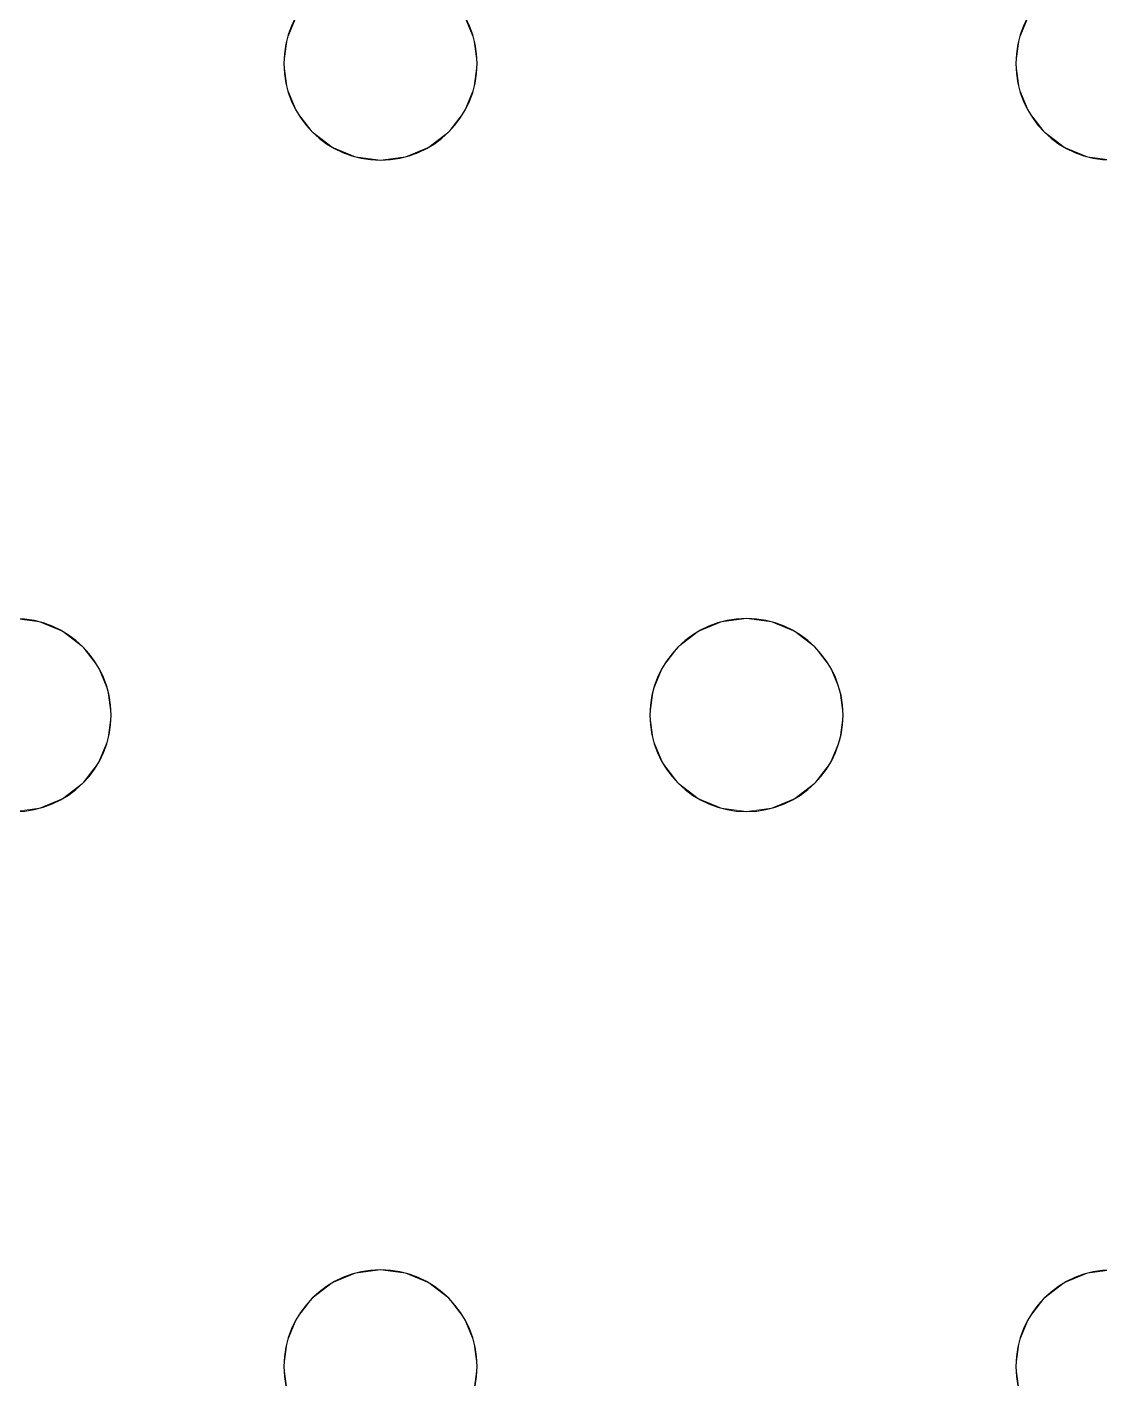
# Model space of a CAD drawing. Header units: millimetres. Extents: x -1 to 1601, y -701 to 1.
# Drawn here: x 1397.1 to 1441.6, y -260.5 to -204.5 of the extents above; entities that cross this region are included whole.
import ezdxf

# ---------------------------------------------------------------- set-up
doc = ezdxf.new("R2010")
doc.units = ezdxf.units.MM
doc.layers.add('IQ_200_3D', color=1, linetype='Continuous')
doc.layers.add('IQ_204_2D', color=7, linetype='Continuous')

msp = doc.modelspace()

# ---------------------------------------------------------------- linework, layer by layer
at = {"layer": 'IQ_200_3D', "lineweight": 18}
for points, invisible_edges in [([(122.762, -68.034, 850), (1477.238, -68.034, 850), (1477.238, -397.966, 850), (122.762, -397.966, 850)], 10), ([(122.762, -68.034, 860), (122.762, -397.966, 860), (1477.238, -397.966, 860), (1477.238, -68.034, 860)], 5), ([(1407.921, -204.965, 888), (1385.315, -204.965, 888), (1384.915, -204, 888), (1408.32, -204, 888)], 5), ([(1384.915, -204, 890), (1385.315, -204.965, 890), (1407.921, -204.965, 890), (1408.32, -204, 890)], 10), ([(1408.32, -204, 890), (1407.921, -204.965, 890), (1407.921, -204.965, 888), (1408.32, -204, 888)], 10), ([(1415.648, -204.965, 890), (1415.248, -204, 890), (1415.248, -204, 888), (1415.648, -204.965, 888)], 10), ([(1415.648, -204.965, 888), (1415.248, -204, 888), (1438.254, -204.965, 888), (1438.118, -206, 888)], 10), ([(1415.248, -204, 888), (1438.653, -204, 888), (1438.254, -204.965, 888)], 13), ([(1438.254, -204.965, 890), (1438.653, -204, 890), (1415.248, -204, 890)], 14), ([(1415.648, -204.965, 890), (1438.118, -206, 890), (1438.254, -204.965, 890), (1415.248, -204, 890)], 5), ([(1438.653, -204, 890), (1438.254, -204.965, 890), (1438.254, -204.965, 888), (1438.653, -204, 888)], 10), ([(1385.315, -204.965, 888), (1407.921, -204.965, 888), (1407.784, -206, 888)], 13), ([(1407.784, -206, 888), (1407.921, -207.035, 888), (1385.451, -206, 888), (1385.315, -204.965, 888)], 10), ([(1407.784, -206, 890), (1407.921, -204.965, 890), (1385.315, -204.965, 890), (1385.451, -206, 890)], 10), ([(1407.921, -204.965, 890), (1407.784, -206, 890), (1407.784, -206, 888), (1407.921, -204.965, 888)], 8), ([(1415.784, -206, 890), (1415.648, -204.965, 890), (1415.648, -204.965, 888), (1415.784, -206, 888)], 2), ([(1415.784, -206, 888), (1415.648, -204.965, 888), (1438.118, -206, 888), (1438.254, -207.035, 888)], 10), ([(1438.118, -206, 890), (1415.648, -204.965, 890), (1415.784, -206, 890)], 13), ([(1438.254, -204.965, 890), (1438.118, -206, 890), (1438.118, -206, 888), (1438.254, -204.965, 888)], 8), ([(1385.315, -207.035, 888), (1385.451, -206, 888), (1407.921, -207.035, 888), (1408.32, -208, 888)], 10), ([(1407.921, -207.035, 890), (1407.784, -206, 890), (1385.451, -206, 890), (1385.315, -207.035, 890)], 10), ([(1407.784, -206, 890), (1407.921, -207.035, 890), (1407.921, -207.035, 888), (1407.784, -206, 888)], 2), ([(1415.648, -207.035, 890), (1415.784, -206, 890), (1415.784, -206, 888), (1415.648, -207.035, 888)], 8), ([(1415.648, -207.035, 888), (1415.784, -206, 888), (1438.254, -207.035, 888), (1438.653, -208, 888)], 10), ([(1438.254, -207.035, 890), (1438.118, -206, 890), (1415.784, -206, 890), (1415.648, -207.035, 890)], 10), ([(1438.118, -206, 890), (1438.254, -207.035, 890), (1438.254, -207.035, 888), (1438.118, -206, 888)], 2), ([(1384.915, -208, 888), (1385.315, -207.035, 888), (1408.32, -208, 888), (1396.618, -229, 888)], 14), ([(1408.32, -208, 890), (1407.921, -207.035, 890), (1385.315, -207.035, 890), (1384.915, -208, 890)], 10), ([(1407.921, -207.035, 890), (1408.32, -208, 890), (1408.32, -208, 888), (1407.921, -207.035, 888)], 10), ([(1415.248, -208, 890), (1415.648, -207.035, 890), (1415.648, -207.035, 888), (1415.248, -208, 888)], 10), ([(1438.653, -208, 888), (1415.248, -208, 888), (1415.648, -207.035, 888)], 13), ([(1438.653, -208, 890), (1438.254, -207.035, 890), (1415.648, -207.035, 890), (1415.248, -208, 890)], 10), ([(1438.254, -207.035, 890), (1438.653, -208, 890), (1438.653, -208, 888), (1438.254, -207.035, 888)], 10), ([(1396.618, -229, 890), (1408.956, -208.828, 890), (1408.32, -208, 890), (1384.915, -208, 890)], 13), ([(1396.618, -229, 888), (1408.32, -208, 888), (1408.956, -208.828, 888), (1397.653, -229.136, 888)], 5), ([(1408.32, -208, 890), (1408.956, -208.828, 890), (1408.956, -208.828, 888), (1408.32, -208, 888)], 10), ([(1414.613, -208.828, 890), (1415.248, -208, 890), (1415.248, -208, 888), (1414.613, -208.828, 888)], 10), ([(1426.951, -229, 888), (1414.613, -208.828, 888), (1415.248, -208, 888), (1438.653, -208, 888)], 13), ([(1414.613, -208.828, 890), (1425.916, -229.136, 890), (1426.951, -229, 890), (1415.248, -208, 890)], 5), ([(1438.653, -208, 890), (1415.248, -208, 890), (1426.951, -229, 890), (1439.289, -208.828, 890)], 7), ([(1426.951, -229, 888), (1438.653, -208, 888), (1439.289, -208.828, 888), (1427.986, -229.136, 888)], 5), ([(1438.653, -208, 890), (1439.289, -208.828, 890), (1439.289, -208.828, 888), (1438.653, -208, 888)], 10), ([(1396.618, -229, 890), (1397.653, -229.136, 890), (1408.956, -208.828, 890)], 14), ([(1409.784, -209.464, 888), (1397.653, -229.136, 888), (1408.956, -208.828, 888)], 3), ([(1409.784, -209.464, 890), (1408.956, -208.828, 890), (1397.653, -229.136, 890), (1398.618, -229.536, 890)], 10), ([(1408.956, -208.828, 890), (1409.784, -209.464, 890), (1409.784, -209.464, 888), (1408.956, -208.828, 888)], 10), ([(1413.784, -209.464, 890), (1414.613, -208.828, 890), (1414.613, -208.828, 888), (1413.784, -209.464, 888)], 10), ([(1425.916, -229.136, 888), (1413.784, -209.464, 888), (1414.613, -208.828, 888), (1426.951, -229, 888)], 5), ([(1413.784, -209.464, 890), (1424.951, -229.536, 890), (1425.916, -229.136, 890), (1414.613, -208.828, 890)], 5), ([(1427.986, -229.136, 890), (1440.118, -209.464, 890), (1439.289, -208.828, 890), (1426.951, -229, 890)], 5), ([(1440.118, -209.464, 888), (1427.986, -229.136, 888), (1439.289, -208.828, 888)], 3), ([(1439.289, -208.828, 890), (1440.118, -209.464, 890), (1440.118, -209.464, 888), (1439.289, -208.828, 888)], 10), ([(1409.784, -209.464, 888), (1410.749, -209.864, 888), (1398.618, -229.536, 888), (1397.653, -229.136, 888)], 10), ([(1410.749, -209.864, 890), (1409.784, -209.464, 890), (1398.618, -229.536, 890)], 14), ([(1409.784, -209.464, 890), (1410.749, -209.864, 890), (1410.749, -209.864, 888), (1409.784, -209.464, 888)], 10), ([(1412.82, -209.864, 890), (1413.784, -209.464, 890), (1413.784, -209.464, 888), (1412.82, -209.864, 888)], 10), ([(1424.951, -229.536, 888), (1412.82, -209.864, 888), (1413.784, -209.464, 888), (1425.916, -229.136, 888)], 5), ([(1424.951, -229.536, 890), (1413.784, -209.464, 890), (1412.82, -209.864, 890)], 13), ([(1440.118, -209.464, 888), (1441.082, -209.864, 888), (1428.951, -229.536, 888), (1427.986, -229.136, 888)], 10), ([(1428.951, -229.536, 890), (1441.082, -209.864, 890), (1440.118, -209.464, 890), (1427.986, -229.136, 890)], 5), ([(1440.118, -209.464, 890), (1441.082, -209.864, 890), (1441.082, -209.864, 888), (1440.118, -209.464, 888)], 10), ([(1399.446, -230.172, 888), (1398.618, -229.536, 888), (1410.749, -209.864, 888), (1411.784, -210, 888)], 10), ([(1410.749, -209.864, 890), (1398.618, -229.536, 890), (1399.446, -230.172, 890), (1411.784, -210, 890)], 5), ([(1400.082, -231, 888), (1399.446, -230.172, 888), (1411.784, -210, 888), (1423.487, -231, 888)], 14), ([(1411.784, -210, 890), (1399.446, -230.172, 890), (1400.082, -231, 890)], 13), ([(1423.487, -231, 890), (1424.123, -230.172, 890), (1411.784, -210, 890), (1400.082, -231, 890)], 14), ([(1411.784, -210, 888), (1410.749, -209.864, 888), (1410.749, -209.864, 890), (1411.784, -210, 890)], 10), ([(1412.82, -209.864, 888), (1411.784, -210, 888), (1411.784, -210, 890), (1412.82, -209.864, 890)], 10), ([(1424.123, -230.172, 888), (1411.784, -210, 888), (1412.82, -209.864, 888), (1424.951, -229.536, 888)], 5), ([(1424.123, -230.172, 890), (1424.951, -229.536, 890), (1412.82, -209.864, 890), (1411.784, -210, 890)], 10), ([(1424.123, -230.172, 888), (1423.487, -231, 888), (1411.784, -210, 888)], 14), ([(1428.951, -229.536, 888), (1441.082, -209.864, 888), (1429.779, -230.172, 888)], 3), ([(1429.779, -230.172, 890), (1441.082, -209.864, 890), (1428.951, -229.536, 890)], 3), ([(1429.779, -230.172, 888), (1441.082, -209.864, 888), (1442.118, -210, 888), (1430.415, -231, 888)], 5), ([(1442.118, -210, 890), (1441.082, -209.864, 890), (1429.779, -230.172, 890), (1430.415, -231, 890)], 10), ([(1453.82, -231, 888), (1430.815, -231.965, 888), (1430.415, -231, 888), (1442.118, -210, 888)], 13), ([(1453.82, -231, 890), (1454.456, -230.172, 890), (1442.118, -210, 890), (1430.415, -231, 890)], 14), ([(1442.118, -210, 888), (1441.082, -209.864, 888), (1441.082, -209.864, 890), (1442.118, -210, 890)], 10), ([(1396.618, -229, 888), (1397.653, -229.136, 888), (1397.653, -229.136, 890), (1396.618, -229, 890)], 10), ([(1398.618, -229.536, 890), (1397.653, -229.136, 890), (1397.653, -229.136, 888), (1398.618, -229.536, 888)], 10), ([(1425.916, -229.136, 890), (1424.951, -229.536, 890), (1424.951, -229.536, 888), (1425.916, -229.136, 888)], 10), ([(1425.916, -229.136, 888), (1426.951, -229, 888), (1426.951, -229, 890), (1425.916, -229.136, 890)], 10), ([(1426.951, -229, 888), (1427.986, -229.136, 888), (1427.986, -229.136, 890), (1426.951, -229, 890)], 10), ([(1428.951, -229.536, 890), (1427.986, -229.136, 890), (1427.986, -229.136, 888), (1428.951, -229.536, 888)], 10), ([(1399.446, -230.172, 890), (1398.618, -229.536, 890), (1398.618, -229.536, 888), (1399.446, -230.172, 888)], 10), ([(1424.951, -229.536, 890), (1424.123, -230.172, 890), (1424.123, -230.172, 888), (1424.951, -229.536, 888)], 10), ([(1429.779, -230.172, 890), (1428.951, -229.536, 890), (1428.951, -229.536, 888), (1429.779, -230.172, 888)], 10), ([(1400.082, -231, 890), (1399.446, -230.172, 890), (1399.446, -230.172, 888), (1400.082, -231, 888)], 10), ([(1424.123, -230.172, 890), (1423.487, -231, 890), (1423.487, -231, 888), (1424.123, -230.172, 888)], 10), ([(1430.415, -231, 890), (1429.779, -230.172, 890), (1429.779, -230.172, 888), (1430.415, -231, 888)], 10), ([(1400.481, -231.965, 890), (1400.082, -231, 890), (1400.082, -231, 888), (1400.481, -231.965, 888)], 10), ([(1400.481, -231.965, 888), (1400.082, -231, 888), (1423.487, -231, 888), (1423.087, -231.965, 888)], 10), ([(1400.481, -231.965, 890), (1423.087, -231.965, 890), (1423.487, -231, 890), (1400.082, -231, 890)], 5), ([(1423.487, -231, 890), (1423.087, -231.965, 890), (1423.087, -231.965, 888), (1423.487, -231, 888)], 10), ([(1430.815, -231.965, 890), (1430.415, -231, 890), (1430.415, -231, 888), (1430.815, -231.965, 888)], 10), ([(1430.815, -231.965, 890), (1453.421, -231.965, 890), (1453.82, -231, 890), (1430.415, -231, 890)], 5), ([(1430.815, -231.965, 888), (1453.82, -231, 888), (1453.421, -231.965, 888), (1430.951, -233, 888)], 5), ([(1400.618, -233, 890), (1400.481, -231.965, 890), (1400.481, -231.965, 888), (1400.618, -233, 888)], 2), ([(1400.618, -233, 888), (1400.481, -231.965, 888), (1423.087, -231.965, 888), (1422.951, -233, 888)], 10), ([(1423.087, -231.965, 890), (1400.481, -231.965, 890), (1400.618, -233, 890), (1422.951, -233, 890)], 5), ([(1423.087, -231.965, 890), (1422.951, -233, 890), (1422.951, -233, 888), (1423.087, -231.965, 888)], 8), ([(1430.951, -233, 890), (1430.815, -231.965, 890), (1430.815, -231.965, 888), (1430.951, -233, 888)], 2), ([(1453.421, -231.965, 890), (1430.815, -231.965, 890), (1430.951, -233, 890), (1453.284, -233, 890)], 5), ([(1430.951, -233, 888), (1453.421, -231.965, 888), (1453.284, -233, 888)], 13), ([(1400.481, -234.035, 890), (1400.618, -233, 890), (1400.618, -233, 888), (1400.481, -234.035, 888)], 8), ([(1400.481, -234.035, 888), (1400.618, -233, 888), (1423.087, -234.035, 888), (1423.487, -235, 888)], 10), ([(1400.481, -234.035, 890), (1423.487, -235, 890), (1423.087, -234.035, 890), (1400.618, -233, 890)], 5), ([(1422.951, -233, 888), (1423.087, -234.035, 888), (1400.618, -233, 888)], 14), ([(1400.618, -233, 890), (1423.087, -234.035, 890), (1422.951, -233, 890)], 13), ([(1422.951, -233, 890), (1423.087, -234.035, 890), (1423.087, -234.035, 888), (1422.951, -233, 888)], 2), ([(1430.815, -234.035, 890), (1430.951, -233, 890), (1430.951, -233, 888), (1430.815, -234.035, 888)], 8), ([(1430.951, -233, 888), (1453.284, -233, 888), (1453.421, -234.035, 888), (1430.815, -234.035, 888)], 5), ([(1453.421, -234.035, 890), (1453.284, -233, 890), (1430.951, -233, 890), (1430.815, -234.035, 890)], 10), ([(1400.082, -235, 890), (1400.481, -234.035, 890), (1400.481, -234.035, 888), (1400.082, -235, 888)], 10), ([(1400.082, -235, 888), (1400.481, -234.035, 888), (1423.487, -235, 888), (1411.784, -256, 888)], 14), ([(1400.082, -235, 890), (1423.487, -235, 890), (1400.481, -234.035, 890)], 3), ([(1423.087, -234.035, 890), (1423.487, -235, 890), (1423.487, -235, 888), (1423.087, -234.035, 888)], 10), ([(1430.415, -235, 890), (1430.815, -234.035, 890), (1430.815, -234.035, 888), (1430.415, -235, 888)], 10), ([(1430.415, -235, 888), (1430.815, -234.035, 888), (1453.82, -235, 888), (1442.118, -256, 888)], 14), ([(1430.815, -234.035, 890), (1430.415, -235, 890), (1453.82, -235, 890), (1453.421, -234.035, 890)], 10), ([(1453.82, -235, 888), (1430.815, -234.035, 888), (1453.421, -234.035, 888)], 3), ([(1399.446, -235.828, 890), (1400.082, -235, 890), (1400.082, -235, 888), (1399.446, -235.828, 888)], 10), ([(1411.784, -256, 888), (1399.446, -235.828, 888), (1400.082, -235, 888)], 13), ([(1400.082, -235, 890), (1399.446, -235.828, 890), (1411.784, -256, 890)], 14), ([(1423.487, -235, 890), (1400.082, -235, 890), (1411.784, -256, 890), (1424.123, -235.828, 890)], 7), ([(1423.487, -235, 888), (1424.123, -235.828, 888), (1411.784, -256, 888)], 14), ([(1423.487, -235, 890), (1424.123, -235.828, 890), (1424.123, -235.828, 888), (1423.487, -235, 888)], 10), ([(1429.779, -235.828, 890), (1430.415, -235, 890), (1430.415, -235, 888), (1429.779, -235.828, 888)], 10), ([(1442.118, -256, 888), (1441.082, -256.136, 888), (1429.779, -235.828, 888), (1430.415, -235, 888)], 10), ([(1442.118, -256, 890), (1430.415, -235, 890), (1429.779, -235.828, 890), (1441.082, -256.136, 890)], 5), ([(1442.118, -256, 890), (1454.456, -235.828, 890), (1453.82, -235, 890), (1430.415, -235, 890)], 13), ([(1398.618, -236.464, 890), (1399.446, -235.828, 890), (1399.446, -235.828, 888), (1398.618, -236.464, 888)], 10), ([(1410.749, -256.136, 888), (1398.618, -236.464, 888), (1399.446, -235.828, 888), (1411.784, -256, 888)], 5), ([(1410.749, -256.136, 890), (1411.784, -256, 890), (1399.446, -235.828, 890), (1398.618, -236.464, 890)], 10), ([(1412.82, -256.136, 888), (1411.784, -256, 888), (1424.123, -235.828, 888), (1424.951, -236.464, 888)], 10), ([(1412.82, -256.136, 890), (1424.951, -236.464, 890), (1424.123, -235.828, 890), (1411.784, -256, 890)], 5), ([(1424.123, -235.828, 890), (1424.951, -236.464, 890), (1424.951, -236.464, 888), (1424.123, -235.828, 888)], 10), ([(1428.951, -236.464, 890), (1429.779, -235.828, 890), (1429.779, -235.828, 888), (1428.951, -236.464, 888)], 10), ([(1428.951, -236.464, 888), (1429.779, -235.828, 888), (1441.082, -256.136, 888), (1440.118, -256.536, 888)], 10), ([(1428.951, -236.464, 890), (1441.082, -256.136, 890), (1429.779, -235.828, 890)], 3), ([(1397.653, -236.864, 890), (1398.618, -236.464, 890), (1398.618, -236.464, 888), (1397.653, -236.864, 888)], 10), ([(1409.784, -256.536, 888), (1397.653, -236.864, 888), (1398.618, -236.464, 888), (1410.749, -256.136, 888)], 5), ([(1409.784, -256.536, 890), (1410.749, -256.136, 890), (1398.618, -236.464, 890), (1397.653, -236.864, 890)], 10), ([(1413.784, -256.536, 888), (1412.82, -256.136, 888), (1424.951, -236.464, 888), (1425.916, -236.864, 888)], 10), ([(1413.784, -256.536, 890), (1425.916, -236.864, 890), (1424.951, -236.464, 890), (1412.82, -256.136, 890)], 5), ([(1424.951, -236.464, 890), (1425.916, -236.864, 890), (1425.916, -236.864, 888), (1424.951, -236.464, 888)], 10), ([(1427.986, -236.864, 890), (1428.951, -236.464, 890), (1428.951, -236.464, 888), (1427.986, -236.864, 888)], 10), ([(1427.986, -236.864, 888), (1428.951, -236.464, 888), (1440.118, -256.536, 888), (1439.289, -257.172, 888)], 10), ([(1428.951, -236.464, 890), (1427.986, -236.864, 890), (1440.118, -256.536, 890), (1441.082, -256.136, 890)], 10), ([(1396.618, -237, 888), (1408.32, -258, 888), (1384.915, -258, 888), (1384.279, -257.172, 888)], 11), ([(1384.915, -258, 890), (1385.315, -258.965, 890), (1408.32, -258, 890), (1396.618, -237, 890)], 14), ([(1397.653, -236.864, 888), (1396.618, -237, 888), (1396.618, -237, 890), (1397.653, -236.864, 890)], 10), ([(1396.618, -237, 888), (1397.653, -236.864, 888), (1408.956, -257.172, 888), (1408.32, -258, 888)], 10), ([(1397.653, -236.864, 890), (1396.618, -237, 890), (1408.956, -257.172, 890), (1409.784, -256.536, 890)], 10), ([(1408.32, -258, 890), (1408.956, -257.172, 890), (1396.618, -237, 890)], 14), ([(1397.653, -236.864, 888), (1409.784, -256.536, 888), (1408.956, -257.172, 888)], 13), ([(1413.784, -256.536, 888), (1425.916, -236.864, 888), (1414.613, -257.172, 888)], 3), ([(1425.916, -236.864, 890), (1413.784, -256.536, 890), (1414.613, -257.172, 890), (1426.951, -237, 890)], 5), ([(1426.951, -237, 888), (1415.248, -258, 888), (1414.613, -257.172, 888), (1425.916, -236.864, 888)], 5), ([(1415.248, -258, 890), (1438.653, -258, 890), (1426.951, -237, 890), (1414.613, -257.172, 890)], 7), ([(1438.653, -258, 888), (1415.648, -258.965, 888), (1415.248, -258, 888), (1426.951, -237, 888)], 13), ([(1426.951, -237, 888), (1425.916, -236.864, 888), (1425.916, -236.864, 890), (1426.951, -237, 890)], 10), ([(1427.986, -236.864, 888), (1426.951, -237, 888), (1426.951, -237, 890), (1427.986, -236.864, 890)], 10), ([(1426.951, -237, 888), (1427.986, -236.864, 888), (1439.289, -257.172, 888), (1438.653, -258, 888)], 10), ([(1439.289, -257.172, 890), (1427.986, -236.864, 890), (1426.951, -237, 890), (1438.653, -258, 890)], 5), ([(1440.118, -256.536, 890), (1427.986, -236.864, 890), (1439.289, -257.172, 890)], 3), ([(1410.749, -256.136, 888), (1411.784, -256, 888), (1411.784, -256, 890), (1410.749, -256.136, 890)], 10), ([(1411.784, -256, 888), (1412.82, -256.136, 888), (1412.82, -256.136, 890), (1411.784, -256, 890)], 10), ([(1441.082, -256.136, 888), (1442.118, -256, 888), (1442.118, -256, 890), (1441.082, -256.136, 890)], 10), ([(1409.784, -256.536, 890), (1408.956, -257.172, 890), (1408.956, -257.172, 888), (1409.784, -256.536, 888)], 10), ([(1410.749, -256.136, 890), (1409.784, -256.536, 890), (1409.784, -256.536, 888), (1410.749, -256.136, 888)], 10), ([(1413.784, -256.536, 890), (1412.82, -256.136, 890), (1412.82, -256.136, 888), (1413.784, -256.536, 888)], 10), ([(1414.613, -257.172, 890), (1413.784, -256.536, 890), (1413.784, -256.536, 888), (1414.613, -257.172, 888)], 10), ([(1440.118, -256.536, 890), (1439.289, -257.172, 890), (1439.289, -257.172, 888), (1440.118, -256.536, 888)], 10), ([(1441.082, -256.136, 890), (1440.118, -256.536, 890), (1440.118, -256.536, 888), (1441.082, -256.136, 888)], 10), ([(1408.956, -257.172, 890), (1408.32, -258, 890), (1408.32, -258, 888), (1408.956, -257.172, 888)], 10), ([(1415.248, -258, 890), (1414.613, -257.172, 890), (1414.613, -257.172, 888), (1415.248, -258, 888)], 10), ([(1439.289, -257.172, 890), (1438.653, -258, 890), (1438.653, -258, 888), (1439.289, -257.172, 888)], 10), ([(1408.32, -258, 888), (1407.921, -258.965, 888), (1385.315, -258.965, 888), (1384.915, -258, 888)], 10), ([(1385.315, -258.965, 890), (1385.451, -260, 890), (1407.921, -258.965, 890), (1408.32, -258, 890)], 10), ([(1408.32, -258, 890), (1407.921, -258.965, 890), (1407.921, -258.965, 888), (1408.32, -258, 888)], 10), ([(1415.648, -258.965, 890), (1415.248, -258, 890), (1415.248, -258, 888), (1415.648, -258.965, 888)], 10), ([(1415.648, -258.965, 890), (1438.254, -258.965, 890), (1438.653, -258, 890), (1415.248, -258, 890)], 5), ([(1438.254, -258.965, 888), (1415.784, -260, 888), (1415.648, -258.965, 888), (1438.653, -258, 888)], 5), ([(1438.653, -258, 890), (1438.254, -258.965, 890), (1438.254, -258.965, 888), (1438.653, -258, 888)], 10), ([(1385.451, -260, 888), (1385.315, -258.965, 888), (1407.921, -258.965, 888), (1407.784, -260, 888)], 10), ([(1407.784, -260, 890), (1407.921, -258.965, 890), (1385.451, -260, 890), (1385.315, -261.035, 890)], 10), ([(1407.921, -258.965, 890), (1407.784, -260, 890), (1407.784, -260, 888), (1407.921, -258.965, 888)], 8), ([(1415.784, -260, 890), (1415.648, -258.965, 890), (1415.648, -258.965, 888), (1415.784, -260, 888)], 2), ([(1438.118, -260, 888), (1415.648, -261.035, 888), (1415.784, -260, 888), (1438.254, -258.965, 888)], 5), ([(1415.784, -260, 890), (1438.118, -260, 890), (1438.254, -258.965, 890), (1415.648, -258.965, 890)], 5), ([(1438.254, -258.965, 890), (1438.118, -260, 890), (1438.118, -260, 888), (1438.254, -258.965, 888)], 8), ([(1407.921, -261.035, 888), (1384.915, -262, 888), (1385.315, -261.035, 888), (1407.784, -260, 888)], 5), ([(1407.921, -261.035, 890), (1407.784, -260, 890), (1385.315, -261.035, 890), (1384.915, -262, 890)], 10), ([(1407.784, -260, 888), (1385.315, -261.035, 888), (1385.451, -260, 888)], 13), ([(1407.784, -260, 890), (1407.921, -261.035, 890), (1407.921, -261.035, 888), (1407.784, -260, 888)], 2), ([(1438.254, -261.035, 888), (1415.248, -262, 888), (1415.648, -261.035, 888), (1438.118, -260, 888)], 5), ([(1415.648, -261.035, 890), (1415.784, -260, 890), (1415.784, -260, 888), (1415.648, -261.035, 888)], 8), ([(1415.648, -261.035, 890), (1438.254, -261.035, 890), (1438.118, -260, 890), (1415.784, -260, 890)], 5), ([(1438.118, -260, 890), (1438.254, -261.035, 890), (1438.254, -261.035, 888), (1438.118, -260, 888)], 2)]:
    msp.add_3dface(points, dxfattribs=dict(at, invisible_edges=invisible_edges))
at = {"layer": 'IQ_204_2D'}
for centre, start, end in [((1411.784, -206), 0, 180), ((1442.118, -206), 360, 180), ((1411.784, -206), 180, 360), ((1442.118, -206), 180, 360), ((1396.618, -233), 0, 180), ((1426.951, -233), 360, 180), ((1396.618, -233), 180, 0), ((1426.951, -233), 180, 360), ((1411.784, -260), 0, 180), ((1442.118, -260), 360, 180), ((1411.784, -260), 180, 360), ((1442.118, -260), 180, 360)]:
    msp.add_arc(centre, 4, start, end, dxfattribs=at)

# ---------------------------------------------------------------- meshes
at = {"layer": 'IQ_200_3D', "lineweight": 18}
mesh = msp.add_polyface(dxfattribs=at)
corners = [(1600, 0, 850), (1600, -700, 850), (0, -700, 850), (0, 0, 850), (1210.5, -594, 850), (1211.556, -602.023, 850), (1214.653, -609.5, 850), (1219.58, -615.92, 850), (1226, -620.847, 850), (1233.477, -623.944, 850), (1241.5, -625, 850), (1459.5, -625, 850), (1467.523, -623.944, 850), (1475, -620.847, 850), (1481.42, -615.92, 850), (1486.347, -609.5, 850), (1489.444, -602.023, 850), (1490.5, -594, 850), (1490.5, -476, 850), (1489.444, -467.977, 850), (1486.347, -460.5, 850), (1481.42, -454.08, 850), (1475, -449.153, 850), (1467.523, -446.056, 850), (1459.5, -445, 850), (1241.5, -445, 850), (1233.477, -446.056, 850), (1226, -449.153, 850), (1219.58, -454.08, 850), (1214.653, -460.5, 850), (1211.556, -467.977, 850), (1210.5, -476, 850), (1477.5, -68.034, 850), (122.5, -68.034, 850), (110.412, -69.625, 850), (99.148, -74.291, 850), (89.475, -81.713, 850), (82.053, -91.386, 850), (77.388, -102.65, 850), (75.796, -114.738, 850), (75.796, -351.262, 850), (77.388, -363.35, 850), (82.053, -374.614, 850), (89.475, -384.287, 850), (99.148, -391.709, 850), (110.412, -396.375, 850), (122.5, -397.966, 850), (1477.5, -397.966, 850), (1489.588, -396.375, 850), (1500.852, -391.709, 850), (1510.525, -384.287, 850), (1517.947, -374.614, 850), (1522.612, -363.35, 850), (1524.204, -351.262, 850), (1524.204, -114.738, 850), (1522.612, -102.65, 850), (1517.947, -91.386, 850), (1510.525, -81.713, 850), (1500.852, -74.291, 850), (1489.588, -69.625, 850)]
mesh.append_faces([[corners[k] for k in face] for face in [(37, 3, 36), (35, 3, 34), (4, 46, 31), (31, 46, 30), (55, 0, 54), (16, 1, 15), (14, 1, 13), (21, 49, 20), (11, 1, 10)]], dxfattribs={"vtx0": -1, "vtx1": -1})
mesh.append_faces([[corners[k] for k in face] for face in [(3, 37, 38), (3, 38, 39), (3, 39, 40, 2), (2, 40, 41), (46, 4, 5), (2, 6, 7), (46, 29, 30), (46, 28, 29), (26, 46, 47, 25), (46, 26, 27), (0, 59, 32, 3), (20, 49, 50, 19), (47, 24, 25), (0, 55, 56), (1, 52, 53), (19, 50, 51, 18), (1, 16, 17)]], dxfattribs={"vtx0": -1, "vtx2": -1})
mesh.append_faces([[corners[k] for k in face] for face in [(2, 45, 46, 5), (1, 17, 18, 51)]], dxfattribs={"vtx0": -1, "vtx2": -1, "vtx3": -1})
mesh.append_faces([[corners[k] for k in face] for face in [(41, 42, 2), (35, 36, 3), (33, 34, 3, 32), (43, 44, 2), (44, 45, 2), (42, 43, 2), (5, 6, 2), (27, 28, 46), (7, 8, 2), (8, 9, 2), (58, 59, 0), (56, 57, 0), (57, 58, 0), (51, 52, 1), (23, 24, 47), (11, 12, 1), (12, 13, 1), (14, 15, 1)]], dxfattribs={"vtx1": -1, "vtx2": -1})
mesh.append_faces([[corners[k] for k in face] for face in [(1, 2, 9, 10), (47, 48, 22, 23), (48, 49, 21, 22), (53, 54, 0, 1)]], dxfattribs={"vtx1": -1, "vtx3": -1})
mesh = msp.add_polyface(dxfattribs=at)
corners = [(1600, -700, 900), (1600, -23, 900), (0, -23, 900), (0, -700, 900), (90, -35.113, 900), (1510, -35.113, 900), (1529.382, -37.665, 900), (1547.443, -45.146, 900), (1562.953, -57.047, 900), (1574.854, -72.557, 900), (1582.335, -90.618, 900), (1584.887, -110, 900), (1584.887, -610, 900), (1582.335, -629.382, 900), (1574.854, -647.443, 900), (1562.953, -662.953, 900), (1547.443, -674.854, 900), (1529.382, -682.335, 900), (1510, -684.887, 900), (90, -684.887, 900), (70.618, -682.335, 900), (52.557, -674.854, 900), (37.047, -662.953, 900), (25.146, -647.443, 900), (17.665, -629.382, 900), (15.113, -610, 900), (15.113, -110, 900), (17.665, -90.618, 900), (25.146, -72.557, 900), (37.047, -57.047, 900), (52.557, -45.146, 900), (70.618, -37.665, 900)]
mesh.append_faces([[corners[k] for k in face] for face in [(9, 1, 8), (14, 0, 13), (31, 2, 30), (28, 2, 27), (21, 3, 20), (23, 3, 22)]], dxfattribs={"vtx0": -1, "vtx1": -1})
mesh.append_faces([[corners[k] for k in face] for face in [(1, 9, 10), (1, 11, 12, 0), (0, 14, 15), (0, 18, 19), (2, 28, 29), (3, 23, 24)]], dxfattribs={"vtx0": -1, "vtx2": -1})
mesh.append_faces([[corners[k] for k in face] for face in [(10, 11, 1), (5, 6, 1), (7, 8, 1), (6, 7, 1), (12, 13, 0), (15, 16, 0), (17, 18, 0), (16, 17, 0), (31, 4, 2), (29, 30, 2), (26, 27, 2), (21, 22, 3), (24, 25, 3)]], dxfattribs={"vtx1": -1, "vtx2": -1})
mesh.append_faces([[corners[k] for k in face] for face in [(4, 5, 1, 2), (25, 26, 2, 3), (19, 20, 3, 0)]], dxfattribs={"vtx1": -1, "vtx3": -1})
mesh = msp.add_polyface(dxfattribs=at)
corners = [(1510, -48.392, 890), (90, -48.392, 890), (66.424, -53.082, 890), (46.437, -66.437, 890), (33.082, -86.424, 890), (28.392, -110, 890), (28.392, -610, 890), (33.082, -633.576, 890), (46.437, -653.563, 890), (66.424, -666.918, 890), (90, -671.608, 890), (1510, -671.608, 890), (1533.576, -666.918, 890), (1553.563, -653.563, 890), (1566.918, -633.576, 890), (1571.608, -610, 890), (1571.608, -110, 890), (1566.918, -86.424, 890), (1553.563, -66.437, 890), (1533.576, -53.082, 890), (122.5, -418.034, 890), (1477.5, -418.034, 890), (1489.656, -419.634, 890), (1500.983, -424.326, 890), (1510.71, -431.79, 890), (1518.174, -441.517, 890), (1522.866, -452.844, 890), (1524.466, -465, 890), (1524.466, -605, 890), (1522.866, -617.156, 890), (1518.174, -628.483, 890), (1510.71, -638.21, 890), (1500.983, -645.674, 890), (1489.656, -650.366, 890), (1477.5, -651.966, 890), (122.5, -651.966, 890), (110.344, -650.366, 890), (99.017, -645.674, 890), (89.29, -638.21, 890), (81.826, -628.483, 890), (77.134, -617.156, 890), (75.534, -605, 890), (75.534, -465, 890), (77.134, -452.844, 890), (81.826, -441.517, 890), (89.29, -431.79, 890), (99.017, -424.326, 890), (110.344, -419.634, 890), (122.5, -68.034, 890), (1477.5, -68.034, 890), (1489.588, -69.625, 890), (1500.852, -74.291, 890), (1510.525, -81.713, 890), (1517.947, -91.386, 890), (1522.612, -102.65, 890), (1524.204, -114.738, 890), (1524.204, -351.262, 890), (1522.612, -363.35, 890), (1517.947, -374.614, 890), (1510.525, -384.287, 890), (1500.852, -391.709, 890), (1489.588, -396.375, 890), (1477.5, -397.966, 890), (122.5, -397.966, 890), (110.412, -396.375, 890), (99.148, -391.709, 890), (89.475, -384.287, 890), (82.053, -374.614, 890), (77.388, -363.35, 890), (75.796, -351.262, 890), (75.796, -114.738, 890), (77.388, -102.65, 890), (82.053, -91.386, 890), (89.475, -81.713, 890), (99.148, -74.291, 890), (110.412, -69.625, 890)]
mesh.append_faces([[corners[k] for k in face] for face in [(65, 47, 64), (75, 1, 74), (71, 5, 70), (73, 2, 72)]], dxfattribs={"vtx0": -1, "vtx1": -1})
mesh.append_faces([[corners[k] for k in face] for face in [(15, 28, 29, 14), (11, 32, 33), (16, 55, 56, 15), (54, 17, 18, 53), (53, 18, 19, 52), (52, 19, 0, 51), (0, 50, 51), (10, 37, 38, 9), (64, 47, 20, 63), (8, 39, 40, 7), (39, 8, 9, 38), (69, 42, 43), (1, 75, 48, 0), (3, 71, 72, 2)]], dxfattribs={"vtx0": -1, "vtx2": -1})
mesh.append_faces([[corners[k] for k in face] for face in [(6, 41, 42, 69)]], dxfattribs={"vtx0": -1, "vtx2": -1, "vtx3": -1})
mesh.append_faces([[corners[k] for k in face] for face in [(11, 33, 34, 35), (71, 3, 4, 5)]], dxfattribs={"vtx0": -1, "vtx3": -1})
mesh.append_faces([[corners[k] for k in face] for face in [(49, 50, 0, 48), (36, 37, 10)]], dxfattribs={"vtx1": -1, "vtx2": -1})
mesh.append_faces([[corners[k] for k in face] for face in [(27, 28, 15, 56)]], dxfattribs={"vtx1": -1, "vtx2": -1, "vtx3": -1})
mesh.append_faces([[corners[k] for k in face] for face in [(13, 14, 29, 30), (12, 13, 30, 31), (26, 27, 56, 57), (31, 32, 11, 12), (24, 25, 58, 59), (21, 22, 61, 62), (22, 23, 60, 61), (23, 24, 59, 60), (25, 26, 57, 58), (54, 55, 16, 17), (20, 21, 62, 63), (35, 36, 10, 11), (45, 46, 66, 67), (46, 47, 65, 66), (6, 7, 40, 41), (43, 44, 68, 69), (44, 45, 67, 68), (73, 74, 1, 2), (69, 70, 5, 6)]], dxfattribs={"vtx1": -1, "vtx3": -1})

doc.saveas('drawing.dxf')
